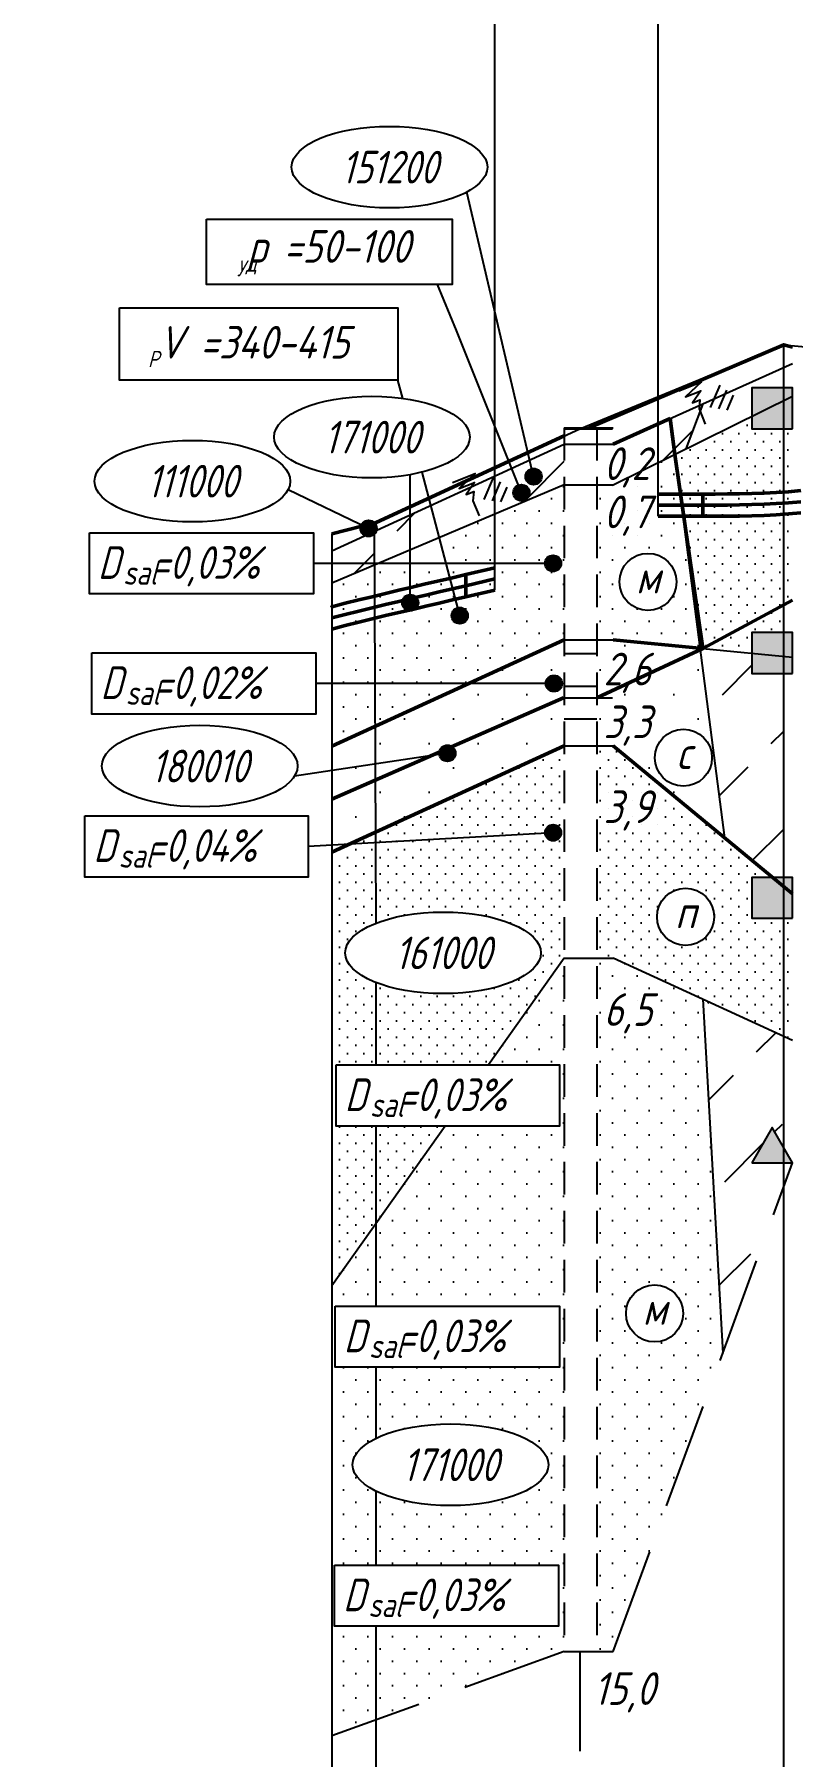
# Model space of a CAD drawing. Extents: x 0 to 1712, y -36 to 643.
# Drawn here: x 107.2 to 153.6, y 422.1 to 527.7 of the extents above; entities that cross this region are included whole.
import ezdxf
from ezdxf import colors
from ezdxf.entities.mleader import LeaderData, LeaderLine
from ezdxf.enums import TextEntityAlignment as Align
from ezdxf.math import Vec2, Vec3

# ---------------------------------------------------------------- set-up
doc = ezdxf.new("R2010")
doc.units = 0
for name, pattern in [('ACAD_ISO10W100', [18, 12, -3, 0, -3]), ('ИИ27003', [9.5, 6.5, -3]), ('ИИHidden', [3, 2, -1])]:
    doc.linetypes.add(name, pattern=pattern)
for name, color, linetype, lineweight in [('ИИ_ГЕОЛОГИЯ_025', 7, 'Continuous', 25), ('ИИ_ГЕОЛОГИЯ_050', 7, 'Continuous', 50), ('ИИ_ГЕОФИЗИКА_025', 7, 'Continuous', 25), ('ИИ_ПРОФИЛЬ_025', 7, 'Continuous', 25)]:
    doc.layers.add(name, color=color, linetype=linetype, lineweight=lineweight)
for name, color, linetype in [('Профиль', 7, 'Continuous'), ('Трубы', 7, 'Continuous'), ('ТХ-Л', 140, 'Continuous')]:
    doc.layers.add(name, color=color, linetype=linetype)
doc.styles.add('VNIPISIMPLEXCUR', font='simplex.shx', dxfattribs={"width": 0.8, "oblique": 15})
doc.linetypes.add('ИИ27001', pattern='A,2.5,[1,3dservice.shx,S=1.85,R=180.00002,X=0,Y=0],2.5,-1', length=6)
doc.linetypes.add('ИИ27002', pattern='A,2,-0.6,[1,3dservice.shx,S=0.6,R=30.000013,X=0.9,Y=0],-0.6,[1,3dservice.shx,S=0.6,R=-30.000013,X=0.3,Y=0],-0.6,[1,3dservice.shx,S=0.6,R=209.999975,X=-0.3,Y=0],-0.6,[1,3dservice.shx,S=0.6,R=150.000007,X=-0.9,Y=0],-0.6,2', length=7)
doc.linetypes.add('ИИ27005', pattern='A,2.5,[1,3dservice.shx,S=1.85,R=180.00002,X=0,Y=0],2.5,-2,[4,3dservice.shx,S=0.5,R=0,X=0,Y=0],-2', length=9)
doc.dimstyles.new('ИИ-1000-м-dm$0', dxfattribs={"dimtxt": 2.5, "dimasz": 2.5, "dimexe": 1.25, "dimexo": 0, "dimgap": 1, "dimtad": 1, "dimtoh": 1, "dimzin": 1, "dimdsep": 46, "dimtxsty": 'VNIPISIMPLEXCUR', "dimblk": 'OBLIQUE', "dimcen": 2.5, "dimaunit": 1, "dimazin": 0, "dimtfac": 1, "dimtmove": 1, "dimatfit": 2, "dimfxl": 1, "dimarcsym": 0})
pattern_1 = [(0, (0.8579, -60.2601), (0.75, 0.75), [0, -1.5])]
pattern_2 = [(0, (0.85787, -60.26013), (0.5, 0.5), [0, -1])]
pattern_3 = [(0, (0.8579, -60.2601), (1.5, 1.5), [0, -3])]
pattern_4 = [(45, (3.858, -60.26), (-3, 3), [5, -2])]

# ---------------------------------------------------------------- blocks, each defined once
blk = doc.blocks.new('ИИ25004')
at = {"linetype": 'Continuous', "lineweight": 25}
blk.add_hatch(color=0, dxfattribs=at).paths.add_polyline_path([(-2.5, 0), (0, 0), (-1.25, 2.17)])
at = {"color": 0, "linetype": 'Continuous', "lineweight": 25}
blk.add_lwpolyline([(-2.5, 0), (0, 0), (-1.25, 2.17)], close=True, dxfattribs=at)
blk = doc.blocks.new('ИИ16001')
at = {"linetype": 'Continuous', "lineweight": 25}
h = blk.add_hatch(color=0, dxfattribs=at)
edge = h.paths.add_edge_path()
edge.add_arc((0, 0), 0.5, 0, 360)
at = {"color": 0, "linetype": 'Continuous', "lineweight": 25}
blk.add_circle((0, 0), 0.5, dxfattribs=at)
blk = doc.blocks.new('ИИ25010')
at = {"color": 0, "linetype": 'Continuous', "lineweight": 25}
for points in [[(0, 0), (3, 0), (0.5, -1), (2.5, -1), (1, -2), (2, -2), (1.5, -3), (1.5, -5)], [(4.94, -1.23), (2.82, -3.35)], [(5.47, -2.12), (3.7, -3.88)], [(6, -3), (4.59, -4.41)]]:
    blk.add_lwpolyline(points, dxfattribs=at)
blk = doc.blocks.new('ИИ25005')
at = {"linetype": 'Continuous', "lineweight": 25}
blk.add_hatch(color=0, dxfattribs=at).paths.add_polyline_path([(0, 0), (0, 2.5), (-2.5, 2.5), (-2.5, 0)])
at = {"color": 0, "linetype": 'Continuous', "lineweight": 25}
blk.add_lwpolyline([(0, 0), (0, 2.5), (-2.5, 2.5), (-2.5, 0)], close=True, dxfattribs=at)
blk = doc.blocks.new('ИИ25020')
at = {"color": 0, "linetype": 'Continuous', "lineweight": 25}
blk.add_ellipse((0, 0), major_axis=(-6, 0), ratio=0.416667, dxfattribs=at)
at = {"color": 0, "linetype": 'Continuous', "style": 'VNIPISIMPLEXCUR', "oblique": 15, "width": 0.75}
blk.add_attdef('INDEX', text='', height=2, dxfattribs=at).set_placement((0, 0), align=Align.MIDDLE_CENTER)
blk = doc.blocks.new('ИИ25042')
at = {"color": 0, "linetype": 'Continuous', "lineweight": 25}
blk.add_circle((0, 0), 1.75, dxfattribs=at)
at = {"color": 0, "linetype": 'Continuous', "style": 'VNIPISIMPLEXCUR', "oblique": 15, "width": 0.8}
blk.add_attdef('CAPTION', text='', height=2, dxfattribs=at).set_placement((0, 0.3), align=Align.MIDDLE_CENTER)
blk = doc.blocks.new('72_273')
at = {"layer": 'Трубы', "lineweight": 50}
for points in [[(119.48, 480.8), (119.48, 480.8), (120.31, 481.01), (121.13, 481.21), (121.95, 481.41), (122.77, 481.61), (123.59, 481.81), (124.41, 482), (125.23, 482.19), (126.06, 482.38), (126.88, 482.57), (127.7, 482.77), (129.48, 483.18)], [(127.7, 482.77), (127.7, 481.4)], [(119.48, 479.43), (119.49, 479.43), (120.31, 479.64), (121.13, 479.85), (121.95, 480.05), (122.77, 480.25), (123.6, 480.44), (124.42, 480.63), (125.24, 480.83), (126.06, 481.02), (126.88, 481.21), (127.7, 481.4), (129.48, 481.82)]]:
    blk.add_lwpolyline(points, dxfattribs=at)
at = {"layer": 'Трубы', "linetype": 'ACAD_ISO10W100', "lineweight": 50}
blk.add_lwpolyline([(119.48, 480.12), (119.49, 480.12), (120.31, 480.33), (121.13, 480.53), (121.95, 480.73), (122.77, 480.93), (123.59, 481.12), (124.41, 481.32), (125.24, 481.51), (126.06, 481.7), (126.88, 481.89), (127.7, 482.08), (127.7, 482.08), (129.48, 482.5)], dxfattribs=at)
blk = doc.blocks.new('1-2')
at = {"layer": 'Трубы', "lineweight": 50}
for points in [[(115.32, 484.75), (118.07, 484.75), (118.82, 484.75), (119.57, 484.76), (120.32, 484.77), (121.07, 484.78), (121.82, 484.81), (122.57, 484.84), (123.32, 484.89), (124.07, 484.96)], [(115.32, 483.39), (118.07, 483.39), (118.82, 483.39), (119.57, 483.39), (120.32, 483.4), (121.07, 483.42), (121.82, 483.44), (122.57, 483.48), (123.32, 483.53), (124.07, 483.59)], [(118.07, 484.75), (118.07, 483.39)]]:
    blk.add_lwpolyline(points, dxfattribs=at)
at = {"layer": 'Трубы', "linetype": 'ACAD_ISO10W100', "lineweight": 50}
blk.add_lwpolyline([(115.32, 484.07), (118.07, 484.07), (118.82, 484.07), (119.57, 484.07), (120.32, 484.08), (121.07, 484.1), (121.82, 484.12), (122.57, 484.16), (123.32, 484.21), (124.07, 484.27)], dxfattribs=at)
blk = doc.blocks.new('_Oblique')
at = {"color": 0, "linetype": 'ByBlock', "lineweight": -2}
blk.add_line((-0.5, -0.5), (0.5, 0.5), dxfattribs=at)
blk = doc.blocks.new('*D64')
at = {"layer": 'Defpoints', "color": 0, "transparency": 16777216}
for p in [(145.4, 571.49), (145.4, 498.16), (135.4, 493.64)]:
    blk.add_point(p, dxfattribs=at)
at = {"layer": 'ТХ-Л', "color": 0, "lineweight": -2, "transparency": 16777216}
for p, q in [((140.4, 571.49), (140.65, 578.32)), ((140.65, 578.32), (210.14, 578.32)), ((135.4, 493.64), (135.4, 572.74)), ((145.4, 498.16), (145.4, 572.74)), ((135.4, 571.49), (145.4, 571.49))]:
    blk.add_line(p, q, dxfattribs=at)
at = {"layer": 'ТХ-Л', "color": 0, "lineweight": -2, "transparency": 16777216, "xscale": 2.5, "yscale": 2.5, "zscale": 2.5, "rotation": 180}
blk.add_blockref('_Oblique', (135.4, 571.49), dxfattribs=at)
at = {"layer": 'ТХ-Л', "color": 0, "lineweight": -2, "transparency": 16777216, "xscale": 2.5, "yscale": 2.5, "zscale": 2.5}
blk.add_blockref('_Oblique', (145.4, 571.49), dxfattribs=at)
at = {"layer": 'ТХ-Л', "color": 0, "transparency": 16777216, "insert": (175.39, 580.99), "char_height": 2.5, "attachment_point": 5, "style": 'VNIPISIMPLEXCUR'}
blk.add_mtext('Узел врезки трубопроводов от Кг N65,72', dxfattribs=at)

msp = doc.modelspace()

# ---------------------------------------------------------------- hatches: boundary and pattern name
at = {"layer": 'ИИ_ГЕОЛОГИЯ_025'}
h = msp.add_hatch(dxfattribs=at)
h.set_pattern_fill('ИИ_ПЕСОК_ПЫЛЕВАТЫЙ', color=256, pattern_type=2)
h.set_pattern_definition(pattern_2)
h.paths.add_polyline_path([(153.1076, 503.5274), (151.1476, 503.5274), (151.1476, 504.2897), (146.4215, 501.9498), (148.1347, 490.1597), (153.1076, 492.7465)])
h.paths.add_polyline_path([(160.8976, 505.4686), (155.6476, 505.5274), (155.6476, 493.0274), (160.8976, 493.7647), (160.8976, 496.1872), (156.4228, 496.1872), (156.4228, 499.9423), (160.8976, 499.9423)])
edge = h.paths.add_edge_path()
edge.add_ellipse((178.231, 501.5512), major_axis=(-6, 0), ratio=0.41666667, start_angle=298.160252, end_angle=421.839221, ccw=False)
edge.add_line((175.3994, 503.7553), (175.3994, 505.4523))
edge.add_line((175.3994, 505.4523), (160.8976, 505.4686))
edge.add_line((160.8976, 505.4686), (160.8976, 499.9423))
edge.add_line((160.8976, 499.9423), (171.0262, 499.9423))
edge.add_line((171.0262, 499.9423), (171.0262, 496.1872))
edge.add_line((171.0262, 496.1872), (160.8976, 496.1872))
edge.add_line((160.8976, 496.1872), (160.8976, 493.7647))
edge.add_line((160.8976, 493.7647), (175.3993, 495.8012))
edge.add_line((175.3993, 495.8012), (175.3993, 499.3471))
h.paths.add_polyline_path([(155.2363, 504.9906), (159.7791, 504.6716), (160.7361, 508.243), (156.1932, 508.562)], flags=9)
h.paths.add_polyline_path([(155.2625, 502.1014), (159.7291, 501.7825), (160.6861, 505.3539), (156.2194, 505.6729)], flags=9)
h = msp.add_hatch(dxfattribs=at)
h.set_pattern_fill('ИИ_СУПЕСЬ', color=256, pattern_type=2)
h.set_pattern_definition(pattern_4)
h.paths.add_polyline_path([(131.0872, 498.6743), (131.5836, 497.152), (132.3714, 497.152), (137.2039, 499.1403, -0.5313299), (136.5171, 499.6041, -0.30674268), (136.8315, 500.0684), (136.4165, 501.1067)])
h.paths.add_polyline_path([(146.1351, 504.1496), (142.6522, 502.5836), (141.6522, 502.5836), (141.6522, 500.0836), (142.6522, 500.0836), (146.4215, 501.9498)])
h.paths.add_polyline_path([(147.979, 504.6036), (147.9247, 504.7387), (147.9431, 504.9625), (146.1351, 504.1496), (146.4215, 501.9498), (147.1031, 502.2872)])
h.paths.add_polyline_path([(141.2024, 499.5689), (145.7452, 499.2499), (146.7022, 502.8213), (142.1593, 503.1403)], flags=9)
h = msp.add_hatch(dxfattribs=at)
h.set_pattern_fill('ИИ_ПЕСОК_ПЫЛЕВАТЫЙ', color=256, pattern_type=2)
h.set_pattern_definition(pattern_2)
h.paths.add_polyline_path([(153.6476, 503.5274), (153.1076, 503.5274), (153.1076, 492.7465), (153.6476, 493.0274)])
h = msp.add_hatch(dxfattribs=at)
h.set_pattern_fill('ИИ_СУПЕСЬ', color=256, pattern_type=2)
h.set_pattern_definition(pattern_4)
h.paths.add_polyline_path([(128.0184, 497.0744, -0.34484383), (127.4103, 496.9741), (125.3976, 496.0518), (125.3976, 495.2745), (128.0252, 495.2745)])
h.paths.add_polyline_path([(128.0256, 495.1688), (128.0252, 495.2745), (125.3976, 495.2745), (125.3976, 494.058)])
h.paths.add_polyline_path([(130.2032, 498.2538), (128.1392, 497.3081, -0.13384666), (128.0184, 497.0744), (128.0252, 495.2745), (128.2754, 495.2745), (130.2032, 496.0894)])
h.paths.add_polyline_path([(131.4657, 498.8324), (130.2032, 498.2538), (130.2032, 496.0894), (131.9877, 496.8437)])
h.paths.add_polyline_path([(139.6522, 500.0836), (139.6522, 502.5836), (137.7681, 501.7203), (137.7681, 501.0953, -0.41421356), (138.2681, 500.5953, -1), (137.2681, 500.5953, -0.41421356), (137.7681, 501.0953), (137.7681, 501.7203), (136.4184, 501.1018), (136.8315, 500.0684, -0.5305232), (137.5171, 499.6041, -1), (136.5171, 499.6041, -0.30674268), (136.8315, 500.0684), (136.4184, 501.1018), (131.4657, 498.8324), (131.9877, 496.8437)])
h = msp.add_hatch(dxfattribs=at)
h.set_pattern_fill('ИИ_ПЕСОК_МЕЛКИЙ', color=256, pattern_type=2)
h.set_pattern_definition(pattern_1)
h.paths.add_polyline_path([(146.4215, 501.9498), (142.6522, 500.0836), (141.6522, 500.0836), (141.6522, 490.5836), (142.6522, 490.5836), (147.9681, 490.073)])
h.paths.add_polyline_path([(146.5326, 494.1374, -1), (143.0326, 494.1374, -1)], flags=16)
h.paths.add_polyline_path([(143.6742, 493.1934), (145.7123, 493.0148), (146.2482, 495.0148), (144.2101, 495.1934)], flags=8)
h.paths.add_polyline_path([(141.2024, 496.6129), (145.7452, 496.2939), (146.7022, 499.8653), (142.1593, 500.1843)], flags=9)
h.paths.add_polyline_path([(141.2024, 499.5689), (145.7452, 499.2499), (146.7022, 502.8213), (142.1593, 503.1403)], flags=9)
h = msp.add_hatch(dxfattribs=at)
h.set_pattern_fill('ИИ_ПЕСОК_МЕЛКИЙ', color=256, pattern_type=2)
h.set_pattern_definition(pattern_1)
h.paths.add_polyline_path([(128.0256, 495.1688), (125.3976, 494.058), (125.3976, 487.9104), (128.0527, 487.9104)])
h.paths.add_polyline_path([(128.0527, 487.9104), (125.3976, 487.9104), (125.3976, 484.0774), (128.0625, 485.2937)])
h.paths.add_polyline_path([(133.7953, 487.9104), (128.0527, 487.9104), (128.0625, 485.2937)])
h.paths.add_polyline_path([(139.6522, 490.5836), (139.6522, 500.0836), (131.9877, 496.8437), (132.3997, 495.2745), (138.4587, 495.2745, -1), (139.4587, 495.2745, -1), (138.4587, 495.2745), (132.3997, 495.2745), (133.1134, 492.5558, -0.49156603), (133.7403, 492.0721, -1), (132.7403, 492.0721, -0.34087258), (133.1134, 492.5558), (132.3997, 495.2745), (130.2032, 495.2745), (130.2032, 493.3594, -0.41421356), (130.7032, 492.8594, -1), (129.7032, 492.8594, -0.41421356), (130.2032, 493.3594), (130.2032, 495.2745), (128.2754, 495.2745), (128.0256, 495.1688), (128.0527, 487.9104), (133.7953, 487.9104)])
h = msp.add_hatch(dxfattribs=at)
h.set_pattern_fill('ИИ_ПЕСОК_ПЫЛЕВАТЫЙ', color=256, pattern_type=2)
h.set_pattern_definition(pattern_2)
h.paths.add_polyline_path([(153.1076, 492.7465), (148.1347, 490.1597), (148.1499, 490.0555), (151.1476, 489.7676), (151.1476, 491.0274), (153.1076, 491.0274)])
h.paths.add_polyline_path([(160.8976, 493.7647), (155.6476, 493.0274), (155.6476, 489.5274), (156.6476, 489.5274), (160.8976, 489.4789)])
h.paths.add_polyline_path([(175.3993, 495.8012), (160.8976, 493.7647), (160.8976, 489.4789), (175.3992, 489.3135)])
h.paths.add_polyline_path([(170.3141, 492.5363, -1), (173.8141, 492.5363, -1)], flags=16)
h.paths.add_polyline_path([(155.0184, 489.4189), (158.8756, 489.0999), (159.8325, 492.6713), (155.9754, 492.9903)], flags=9)
h.paths.add_polyline_path([(171.0701, 491.5923), (172.8796, 491.4136), (173.4155, 493.4136), (171.606, 493.5923)], flags=8)
h = msp.add_hatch(dxfattribs=at)
h.set_pattern_fill('ИИ_ПЕСОК_СРЕДНИЙ', color=256, pattern_type=2)
h.set_pattern_definition(pattern_3)
h.paths.add_polyline_path([(128.0625, 485.2937), (125.3976, 484.0774), (125.3976, 482.5764), (128.0711, 482.9762)])
h.paths.add_polyline_path([(139.6026, 487.0274), (139.6522, 487.0274), (139.6522, 490.5836), (133.7953, 487.9104), (138.5135, 487.9104, -1), (139.5135, 487.9104, -1), (138.5135, 487.9104), (133.7953, 487.9104), (128.0625, 485.2937), (128.0711, 482.9762), (131.4918, 483.4876), (131.9854, 483.703, -0.56186998), (132.7682, 484.0447)])
h = msp.add_hatch(dxfattribs=at)
h.set_pattern_fill('ИИ_КОНСИСТЕНЦИЯ_01', color=256, pattern_type=2)
h.set_pattern_definition([(0, (0.8579, -60.2601), (0, 2), [])])
h.paths.add_polyline_path([(141.6522, 490.5836), (139.6522, 490.5836), (139.6522, 484.0836), (141.6522, 484.0836)])
h = msp.add_hatch(dxfattribs=at)
h.set_pattern_fill('ИИ_ПЕСОК_СРЕДНИЙ', color=256, pattern_type=2)
h.set_pattern_definition(pattern_3)
h.paths.add_polyline_path([(147.9806, 489.9766), (147.9681, 490.073), (142.6522, 490.5836), (141.6522, 490.5836), (141.6522, 487.0274)])
h.paths.add_polyline_path([(141.2024, 486.9803), (145.669, 486.6613), (146.626, 490.2327), (142.1593, 490.5517)], flags=9)
h = msp.add_hatch(dxfattribs=at)
h.set_pattern_fill('ИИ_ПЕСОК_СРЕДНИЙ', color=256, pattern_type=2)
h.set_pattern_definition(pattern_3)
h.paths.add_polyline_path([(147.9806, 489.9766), (141.6522, 487.0274), (141.6522, 484.0836), (142.6522, 484.0836), (149.4803, 478.4597)])
h.paths.add_polyline_path([(148.7032, 483.3642, -1), (145.2032, 483.3642, -1)], flags=16)
h.paths.add_polyline_path([(145.9972, 482.4202), (147.7306, 482.2416), (148.2664, 484.2416), (146.5331, 484.4202)], flags=8)
h.paths.add_polyline_path([(141.2024, 483.7455), (145.7452, 483.4265), (146.7022, 486.998), (142.1593, 487.317)], flags=9)
h.paths.add_polyline_path([(141.2024, 486.9803), (145.669, 486.6613), (146.626, 490.2327), (142.1593, 490.5517)], flags=9)
h = msp.add_hatch(dxfattribs=at)
h.set_pattern_fill('ИИ_СУПЕСЬ', color=256, pattern_type=2)
h.set_pattern_definition(pattern_4)
h.paths.add_polyline_path([(153.1076, 488.5274), (151.1476, 488.5274), (151.1476, 489.7676), (147.9681, 490.073), (149.4803, 478.4597), (152.4335, 476.0274), (153.1076, 476.0274)])
h.paths.add_polyline_path([(160.8976, 489.4789), (156.6476, 489.5274), (155.6476, 489.5274), (155.6476, 476.1787), (160.8976, 477.0528), (160.8976, 481.9699), (156.4228, 481.9699), (156.4228, 485.725), (160.8976, 485.725)])
h.paths.add_polyline_path([(175.3992, 489.3135), (160.8976, 489.4789), (160.8976, 485.725), (171.0262, 485.725), (171.0262, 481.9699), (160.8976, 481.9699), (160.8976, 477.0528), (161.835, 477.2088), (175.3991, 483.3872)])
h.paths.add_polyline_path([(180.6575, 489.2535), (175.3992, 489.3135), (175.3991, 483.3872), (176.3304, 483.8113), (184.8976, 486.8764), (184.8976, 489.2051), (180.6575, 489.2535), (178.3565, 486.8294, -0.20569268), (178.5123, 486.4667, -1), (177.5123, 486.4667, -0.6587975), (178.3565, 486.8294)])
h.paths.add_polyline_path([(192.2763, 489.121), (184.8976, 489.2051), (184.8976, 486.8764), (186.2717, 487.368)])
h.paths.add_polyline_path([(155.1522, 486.2089), (159.6951, 485.8899), (160.652, 489.4614), (156.1092, 489.7803)], flags=9)
h = msp.add_hatch(dxfattribs=at)
h.set_pattern_fill('ИИ_ПЕСОК_СРЕДНИЙ', color=256, pattern_type=2)
h.set_pattern_definition(pattern_3)
h.paths.add_polyline_path([(129.3359, 482.5467), (128.072, 482.7534), (128.0748, 481.9963)])
h.paths.add_polyline_path([(139.6522, 484.0836), (139.6522, 487.0274), (139.6026, 487.0274), (132.7682, 484.0447, -0.24431582), (132.9808, 483.6355, -0.92841319), (131.9863, 483.5616), (131.4918, 483.4876), (129.3359, 482.5467), (130.9784, 482.2783), (134.5945, 481.792), (134.6182, 481.7859)])
h.paths.add_polyline_path([(134.6182, 481.7859), (134.5945, 481.792), (130.9784, 482.2783), (129.3359, 482.5467), (128.0748, 481.9963), (128.0763, 481.5973), (130.5562, 481.4331), (132.5572, 480.8452)])
h.paths.add_polyline_path([(132.5572, 480.8452), (130.5562, 481.4331), (128.0763, 481.5973), (128.0867, 478.8048)])
h = msp.add_hatch(dxfattribs=at)
h.set_pattern_fill('ИИ_ПЕСОК_ПЫЛЕВАТЫЙ', color=256, pattern_type=2)
h.set_pattern_definition(pattern_2)
h.paths.add_polyline_path([(134.9499, 480.1423), (132.5572, 480.8452), (128.0867, 478.8048), (128.0891, 478.1576), (138.466, 478.7355, -0.09690717), (138.4924, 478.9257)])
h.paths.add_polyline_path([(139.6522, 480.3825), (137.5847, 481.0279), (134.6182, 481.7859), (132.5572, 480.8452), (134.9499, 480.1423), (138.4924, 478.9257, -0.84691602), (139.4653, 478.7633, -0.08288627), (139.4382, 478.6009), (139.6522, 478.5274)])
h.paths.add_polyline_path([(139.6522, 484.0836), (134.6182, 481.7859), (137.5847, 481.0279), (139.6522, 480.3825)])
h = msp.add_hatch(dxfattribs=at)
h.set_pattern_fill('ИИ_ПЕСОК_ПЫЛЕВАТЫЙ', color=256, pattern_type=2)
h.set_pattern_definition(pattern_2)
h.paths.add_polyline_path([(142.6522, 484.0836), (141.6522, 484.0836), (141.6522, 479.5358), (141.8962, 479.4302), (145.7209, 477.763), (150.8322, 476.0312), (151.1476, 476.0244), (151.1476, 476.0274), (152.4335, 476.0274)])
h.paths.add_polyline_path([(141.8962, 479.4302), (141.6522, 479.5358), (141.6522, 477.8406), (145.7339, 476.4389), (151.1476, 475.7415), (151.1476, 476.0244), (150.8322, 476.0312), (145.7209, 477.763)])
h.paths.add_polyline_path([(141.2024, 478.5425), (145.669, 478.2235), (146.626, 481.7949), (142.1593, 482.1139)], flags=9)
h = msp.add_hatch(dxfattribs=at)
h.set_pattern_fill('ИИ_ПЕСОК_СРЕДНИЙ', color=256, pattern_type=2)
h.set_pattern_definition(pattern_3)
h.paths.add_polyline_path([(128.072, 482.7534), (127.3597, 482.8698), (125.3976, 482.5764), (125.3976, 481.7747), (127.2812, 481.65), (128.0748, 481.9963)])
h.paths.add_polyline_path([(127.2812, 481.65), (125.3976, 481.7747), (125.3976, 480.8279)])
h.paths.add_polyline_path([(128.0763, 481.5973), (127.2812, 481.65), (125.3976, 480.8279), (125.3976, 478.0077), (126.4714, 478.0676), (128.0867, 478.8048)])
h = msp.add_hatch(dxfattribs=at)
h.set_pattern_fill('ИИ_ПЕСОК_СРЕДНИЙ', color=256, pattern_type=2)
h.set_pattern_definition(pattern_3)
h.paths.add_polyline_path([(134.6182, 481.7859), (134.5945, 481.792), (130.9784, 482.2783), (129.3359, 482.5467), (128.0748, 481.9963), (128.0763, 481.5973), (130.5562, 481.4331), (132.5572, 480.8452)])
h = msp.add_hatch(dxfattribs=at)
h.set_pattern_fill('ИИ_ПЕСОК_ПЫЛЕВАТЫЙ', color=256, pattern_type=2)
h.set_pattern_definition(pattern_2)
h.paths.add_polyline_path([(126.4714, 478.0676), (125.3976, 477.5774), (125.3976, 450.9979), (128.1076, 454.8165), (128.1076, 460.7762), (125.6632, 460.7762), (125.6632, 464.5312), (135.002, 464.5312), (139.6522, 471.0836), (139.6522, 478.5274), (138.9653, 478.7633)])
edge = h.paths.add_edge_path(flags=16)
edge.add_ellipse((132.2188, 471.4017), major_axis=(-6, 0), ratio=0.41666667, start_angle=0, end_angle=360)
h.paths.add_polyline_path([(127.7991, 470.0356), (136.3705, 469.7677), (137.1744, 472.7677), (128.6029, 473.0356)], flags=8)
h = msp.add_hatch(dxfattribs=at)
h.set_pattern_fill('ИИ_ПЕСОК_ПЫЛЕВАТЫЙ', color=256, pattern_type=2)
h.set_pattern_definition(pattern_2)
h.paths.add_polyline_path([(128.0867, 478.8048), (126.4714, 478.0676), (128.0891, 478.1576)])
h = msp.add_hatch(dxfattribs=at)
h.set_pattern_fill('ИИ_ПЕСОК_ПЫЛЕВАТЫЙ', color=256, pattern_type=2)
h.set_pattern_definition(pattern_2)
h.paths.add_polyline_path([(151.1476, 475.7415), (145.7339, 476.4389), (141.6522, 477.8406), (141.6522, 471.0836), (142.6522, 471.0836), (153.1076, 466.2757), (153.1076, 473.5274), (151.1476, 473.5274)])
h.paths.add_polyline_path([(148.8368, 473.6105, -1), (145.3368, 473.6105, -1)], flags=16)
h.paths.add_polyline_path([(146.0927, 472.6665), (147.9022, 472.4878), (148.4381, 474.4878), (146.6286, 474.6665)], flags=8)
h = msp.add_hatch(dxfattribs=at)
h.set_pattern_fill('ИИ_ПЕСОК_ПЫЛЕВАТЫЙ', color=256, pattern_type=2)
h.set_pattern_definition(pattern_2)
h.paths.add_polyline_path([(153.6476, 473.5274), (153.1076, 473.5274), (153.1076, 466.2757), (153.6476, 466.0274)])
h = msp.add_hatch(dxfattribs=at)
h.set_pattern_fill('ИИ_ПЕСОК_МЕЛКИЙ', color=256, pattern_type=2)
h.set_pattern_definition(pattern_1)
h.paths.add_polyline_path([(139.6522, 471.0836), (135.002, 464.5312), (139.3662, 464.5312), (139.3662, 460.7762), (132.3371, 460.7762), (128.1076, 454.8165), (128.1076, 449.7527), (139.351, 449.7527), (139.351, 445.9976), (125.609, 445.9976), (125.609, 449.7527), (128.1076, 449.7527), (128.1076, 454.8165), (125.3976, 450.9979), (125.3976, 423.4051), (128.1076, 424.3896), (128.1076, 430.1246), (125.5618, 430.1246), (125.5618, 433.8796), (139.2957, 433.8796), (139.2957, 430.1246), (128.1076, 430.1246), (128.1076, 424.3896), (139.6522, 428.5836)])
edge = h.paths.add_edge_path(flags=16)
edge.add_ellipse((132.673, 440.0241), major_axis=(-6, 0), ratio=0.41666667, start_angle=0, end_angle=360)
h.paths.add_polyline_path([(128.2534, 438.6581), (136.8248, 438.3901), (137.6286, 441.3901), (129.0572, 441.6581)], flags=8)
h = msp.add_hatch(dxfattribs=at)
h.set_pattern_fill('ИИ_ПЕСОК_МЕЛКИЙ', color=256, pattern_type=2)
h.set_pattern_definition(pattern_1)
h.paths.add_polyline_path([(141.6522, 428.5836), (142.6522, 428.5836), (149.365, 446.8645), (148.1499, 468.5555), (142.6522, 471.0836), (141.6522, 471.0836)])
h.paths.add_polyline_path([(146.9374, 449.305, -1), (143.4374, 449.305, -1)], flags=16)
h.paths.add_polyline_path([(144.0791, 448.361), (146.1172, 448.1824), (146.653, 450.1824), (144.615, 450.361)], flags=8)
h.paths.add_polyline_path([(141.2024, 466.1111), (145.7452, 465.7921), (146.7022, 469.3635), (142.1593, 469.6825)], flags=9)
h = msp.add_hatch(dxfattribs=at)
h.set_pattern_fill('ИИ_СУПЕСЬ', color=256, pattern_type=2)
h.set_pattern_definition(pattern_4)
h.paths.add_polyline_path([(149.365, 446.8645), (153.1076, 457.0568), (153.1076, 458.5274), (151.1476, 458.5274), (152.3976, 460.6925), (153.1076, 459.4627), (153.1076, 466.2757), (148.1499, 468.5555)])
h = msp.add_hatch(dxfattribs=at)
h.set_pattern_fill('ИИ_ПЕСОК_ПЫЛЕВАТЫЙ', color=256, pattern_type=2)
h.set_pattern_definition(pattern_2)
h.paths.add_polyline_path([(132.3371, 460.7762), (128.1076, 460.7762), (128.1076, 454.8165)])

# ---------------------------------------------------------------- linework, layer by layer
at = {"layer": 'ИИ_ГЕОЛОГИЯ_025', "flags": 128}
for points in [[(137.7681, 500.5953), (133.6671, 518.0245)], [(142.6522, 502.5836), (153.6476, 507.5274)], [(142.6522, 500.0836), (153.6476, 505.5274)], [(148.1499, 505.0555), (147.1031, 502.2872)], [(139.6026, 503.5274), (142.6026, 503.5274)], [(139.6522, 503.5836), (142.6522, 503.5836)], [(146.1351, 504.1496), (149.4803, 478.4597)], [(125.3976, 496.0518), (139.6522, 502.5836)], [(139.6522, 502.5836), (142.6522, 502.5836)], [(130.2032, 492.8594), (130.2032, 500.7114)], [(127.6502, 497.4127), (122.7111, 499.7902)], [(139.6522, 500.0836), (125.3976, 494.058)], [(139.6522, 500.0836), (142.6522, 500.0836)], [(138.9587, 495.2745), (124.2635, 495.2745)], [(139.6522, 490.5836), (142.6522, 490.5836)], [(148.1499, 490.0555), (153.6476, 489.5274)], [(139.0135, 487.9104), (124.4237, 487.9104)], [(139.6026, 487.0274), (142.6026, 487.0274)], [(132.4808, 483.6355), (123.1126, 482.2348)], [(139.6522, 484.0836), (142.6522, 484.0836)], [(138.9653, 478.7633), (123.9526, 477.9273)], [(149.4803, 478.4597), (153.6476, 475.0274)], [(139.6522, 471.0836), (135.002, 464.5312)], [(139.6522, 471.0836), (142.6522, 471.0836)], [(153.6476, 466.0274), (142.6522, 471.0836)], [(148.1499, 468.5555), (149.365, 446.8645)], [(132.3371, 460.7762), (125.3976, 450.9979)], [(139.6522, 428.5836), (142.6522, 428.5836)]]:
    msp.add_lwpolyline(points, dxfattribs=at)
at = {"layer": 'ИИ_ГЕОЛОГИЯ_025', "linetype": 'ИИHidden', "flags": 128}
for points in [[(139.6522, 503.5836), (139.6522, 428.5836)], [(141.6522, 503.5836), (141.6522, 428.5836)]]:
    msp.add_lwpolyline(points, dxfattribs=at)
at = {"layer": 'ИИ_ГЕОЛОГИЯ_025', "flags": 128}
for points in [[(110.5292, 497.152), (124.2635, 497.152), (124.2635, 493.3969), (110.5292, 493.3969)], [(110.6898, 489.7879), (124.4237, 489.7879), (124.4237, 486.0328), (110.6898, 486.0328)], [(110.2548, 479.8048), (123.9526, 479.8048), (123.9526, 476.0497), (110.2548, 476.0497)], [(125.6632, 464.5312), (139.3662, 464.5312), (139.3662, 460.7762), (125.6632, 460.7762)], [(125.609, 449.7527), (139.351, 449.7527), (139.351, 445.9976), (125.609, 445.9976)], [(125.5618, 433.8796), (139.2957, 433.8796), (139.2957, 430.1246), (125.5618, 430.1246)]]:
    msp.add_lwpolyline(points, close=True, dxfattribs=at)
at = {"layer": 'ИИ_ГЕОЛОГИЯ_025', "linetype": 'ИИ27002', "flags": 128}
for points in [[(139.6522, 490.5836), (125.3976, 484.0774)], [(148.1499, 490.0555), (142.6522, 490.5836)], [(139.6522, 484.0836), (125.3976, 477.5774)], [(149.4803, 478.4597), (142.6522, 484.0836)]]:
    msp.add_lwpolyline(points, dxfattribs=at)
at = {"layer": 'ИИ_ГЕОЛОГИЯ_025', "linetype": 'ИИ27003', "flags": 128}
for points in [[(142.6522, 428.5836), (153.6476, 458.5274)], [(139.6522, 428.5836), (125.3976, 423.4051)]]:
    msp.add_lwpolyline(points, dxfattribs=at)
at = {"layer": 'ИИ_ГЕОЛОГИЯ_050', "linetype": 'ИИ27001', "flags": 128}
for points in [[(141.1522, 503.5836), (153.1076, 508.6774), (153.6476, 508.5274)], [(146.1351, 504.1496), (146.4215, 501.9498), (148.1499, 490.0555), (142.6522, 490.5836)], [(142.6522, 502.5836), (146.1351, 504.1496)], [(125.3976, 497.0774), (128.1076, 497.7774), (139.6522, 503.0901)], [(139.6522, 490.5836), (125.3976, 484.0774)], [(125.3976, 477.5774), (139.6522, 484.0836)], [(142.6522, 484.0836), (153.6476, 475.0274)]]:
    msp.add_lwpolyline(points, dxfattribs=at)
at = {"layer": 'ИИ_ГЕОЛОГИЯ_050', "linetype": 'ИИ27005', "flags": 128}
for points in [[(153.6476, 493.0274), (148.1499, 490.0555), (141.6522, 487.0274)], [(139.6026, 487.0274), (125.3976, 480.8279)]]:
    msp.add_lwpolyline(points, dxfattribs=at)
at = {"layer": 'ИИ_ГЕОФИЗИКА_025', "flags": 128}
for points in [[(117.7073, 516.3621), (132.7768, 516.3621), (132.7768, 512.3594), (117.7073, 512.3594)], [(112.3772, 510.9431), (129.4506, 510.9431), (129.4506, 506.5088), (112.3772, 506.5088)]]:
    msp.add_lwpolyline(points, close=True, dxfattribs=at)
for points in [[(133.0386, 509.5393), (131.8732, 512.3594)], [(137.0171, 499.6041), (133.0386, 509.5393)], [(129.7455, 505.3852), (129.4506, 506.5088)], [(133.2403, 492.0721), (130.932, 500.8656)]]:
    msp.add_lwpolyline(points, dxfattribs=at)
at = {"layer": 'ИИ_ПРОФИЛЬ_025', "flags": 128}
for points in [[(140.6026, 503.5274), (153.1076, 508.6774), (154.6476, 508.5274), (160.8976, 507.9774), (175.3976, 509.4274), (184.8976, 512.6774), (196.8976, 511.3774), (204.3976, 512.3274), (210.4876, 511.3274), (220.8976, 511.5274), (225.3976, 512.2774), (237.6476, 514.3274), (245.1476, 515.5274), (246.8976, 515.0274), (255.8976, 515.9774), (275.3976, 517.6774), (284.6476, 519.0774), (297.8976, 521.5274), (301.5326, 520.6774), (310.0126, 519.4774)], [(153.1076, 343.2274), (153.1076, 508.6774)], [(125.3976, 497.0774), (128.1076, 497.7774), (140.6026, 503.5274)], [(128.1076, 473.2226), (128.0159, 497.7537)], [(125.3976, 497.0774), (125.3976, 343.2274)], [(128.1076, 464.5312), (128.1076, 469.5808)], [(128.1076, 449.7527), (128.1076, 460.7762)], [(128.1076, 441.6463), (128.1076, 445.9976)], [(128.1076, 433.8796), (128.1076, 438.402)], [(128.1076, 343.2274), (128.1076, 430.1246)], [(140.6026, 428.5836), (140.6026, 422.4708)]]:
    msp.add_lwpolyline(points, dxfattribs=at)
at = {"layer": 'ИИ_ПРОФИЛЬ_025', "color": 1}
msp.add_lwpolyline([(128.1076, 497.152), (128.1076, 497.7774)], dxfattribs=at)
at = {"layer": 'Профиль'}
msp.add_lwpolyline([(140.6026, 503.5274), (153.1076, 508.6774), (154.6476, 508.5274), (160.8976, 507.9774), (175.3976, 509.4274), (184.8976, 512.6774), (196.8976, 511.3774), (204.3976, 512.3274), (210.4876, 511.3274), (220.8976, 511.5274), (225.3976, 512.2774), (237.6476, 514.3274), (245.1476, 515.5274), (246.8976, 515.0274), (255.8976, 515.9774), (275.3976, 517.6774), (284.6476, 519.0774), (297.8976, 521.5274), (301.5326, 520.6774), (310.0126, 519.4774)], dxfattribs=at)

# ---------------------------------------------------------------- block references
at = {"layer": 'ИИ_ГЕОЛОГИЯ_025'}
for name, p in [('1-2', (30.0788, 14.7747)), ('ИИ25005', (153.6476, 503.5274)), ('ИИ16001', (137.7681, 500.5953)), ('ИИ16001', (127.6502, 497.4127)), ('ИИ16001', (138.9587, 495.2745)), ('72_273', (5.9128, 11.8197)), ('ИИ16001', (130.2032, 492.8594)), ('ИИ25005', (153.6476, 488.5274)), ('ИИ16001', (139.0135, 487.9104)), ('ИИ16001', (132.4808, 483.6355)), ('ИИ16001', (138.9653, 478.7633)), ('ИИ25005', (153.6476, 473.5274)), ('ИИ25004', (153.6476, 458.5274))]:
    msp.add_blockref(name, p, dxfattribs=at)
for name, p, values in [('ИИ25020', (128.9325, 519.5601), {'INDEX': '151200'}), ('ИИ25020', (127.8569, 503.0123), {'INDEX': '171000'}), ('ИИ25020', (116.8433, 500.312), {'INDEX': '111000'}), ('ИИ25042', (144.7826, 494.1374), {'CAPTION': 'м'}), ('ИИ25020', (117.2974, 482.8503), {'INDEX': '180010'}), ('ИИ25042', (146.9532, 483.3642), {'CAPTION': 'с'}), ('ИИ25042', (147.0868, 473.6105), {'CAPTION': 'п'}), ('ИИ25020', (132.2188, 471.4017), {'INDEX': '161000'}), ('ИИ25042', (145.1874, 449.305), {'CAPTION': 'м'}), ('ИИ25020', (132.673, 440.0241), {'INDEX': '171000'})]:
    msp.add_blockref(name, p, dxfattribs=at).add_auto_attribs(values)
at = {"layer": 'ИИ_ГЕОЛОГИЯ_025', "xscale": 0.4999999999999999, "yscale": 0.4999999999999999, "zscale": 0.4999999999999999, "rotation": 21.87225387}
for p in [(146.6699, 505.8513), (132.7933, 500.2273)]:
    msp.add_blockref('ИИ25010', p, dxfattribs=at)
at = {"layer": 'ИИ_ГЕОФИЗИКА_025'}
for p in [(137.0171, 499.6041), (133.2403, 492.0721)]:
    msp.add_blockref('ИИ16001', p, dxfattribs=at)

# ---------------------------------------------------------------- texts
at = {"layer": 'ИИ_ГЕОЛОГИЯ_025', "style": 'VNIPISIMPLEXCUR', "oblique": 15, "width": 0.8}
for s, p in [('0,2', (142.0592, 501.3856)), ('0,7', (142.0592, 498.4296)), ('2,6', (142.0592, 488.797)), ('3,3', (142.0592, 485.5622)), ('3,9', (142.0592, 480.3592)), ('6,5', (142.0592, 467.9278)), ('15,0', (141.4458, 426.3077))]:
    msp.add_text(s, height=2, dxfattribs=at).set_placement(p, align=Align.MIDDLE_LEFT)
at = {"layer": 'ИИ_ГЕОЛОГИЯ_025', "style": 'VNIPISIMPLEXCUR', "oblique": 15, "width": 0.75}
for s, height, p in [('D  =0,03%%%', 2, (111.0474, 494.3242)), ('sal', 1.5, (112.5962, 493.964)), ('D  =0,02%%%', 2, (111.2079, 486.9601)), ('sal', 1.5, (112.7568, 486.5999)), ('D  =0,04%%%', 2, (110.773, 476.977)), ('sal', 1.5, (112.3219, 476.6168)), ('D  =0,03%%%', 2, (126.1813, 461.7035)), ('sal', 1.5, (127.7302, 461.3433)), ('D  =0,03%%%', 2, (126.1272, 446.9249)), ('sal', 1.5, (127.676, 446.5647)), ('D  =0,03%%%', 2, (126.0799, 431.0519)), ('sal', 1.5, (127.6288, 430.6917))]:
    msp.add_text(s, height=height, dxfattribs=at).set_placement(p)
at = {"layer": 'ИИ_ГЕОФИЗИКА_025', "style": 'VNIPISIMPLEXCUR', "oblique": 15, "width": 0.8}
for s, height, p in [('р =50-100', 2, (125.2118, 514.7026)), ('уд', 1, (120.2159, 513.6442)), ('V =340-415', 2, (120.6171, 508.825)), ('P', 1, (114.4686, 507.7986))]:
    msp.add_text(s, height=height, dxfattribs=at).set_placement(p, align=Align.MIDDLE_CENTER)

# ---------------------------------------------------------------- dimensions: what is measured, and where the dimension line sits
at = {"layer": 'ТХ-Л'}
dim = msp.add_linear_dim(base=(145.3973, 571.4858), p1=(135.3976, 493.6352), p2=(145.3973, 498.1623), text='Узел врезки трубопроводов от Кг N65,72', dimstyle='ИИ-1000-м-dm$0', override={"dimlfac": 1, "dimtxsty": 'VNIPISIMPLEXCUR', "dimtolj": 0}, dxfattribs=at)
dim.commit()
dim.dimension.update_dxf_attribs({"geometry": '*D64', "text_midpoint": (141.6462, 578.3206), "dimtype": 160})

# ---------------------------------------------------------------- leaders
at = {"layer": 'ТХ-Л', "linetype": 'Continuous', "ltscale": 100}
ml = msp.add_multileader_mtext('Standard', dxfattribs=at)
ml.set_content('1\\P', color=256, style='VNIPISIMPLEXCUR')
ml.set_leader_properties()
ml.build(insert=Vec2(0, 0))
ml.multileader.update_dxf_attribs({"leader_type": 0, "has_dogleg": 0, "text_left_attachment_type": 0, "text_right_attachment_type": 0, "dogleg_length": 0.36})
ctx = ml.context
ctx.base_point, ctx.char_height = Vec3(1488.3937, 608.9497), 3.5
ctx.left_attachment, ctx.right_attachment = 0, 0
notes = []
notes.append((ctx, [(0, (0, 0, 0), (0, 0), (1, 0), 1, [])]))
ctx.mtext.insert, ctx.mtext.flow_direction = Vec3(1490.3937, 608.9497), 5
for ctx, leaders in notes:
    for number, flags, end, landing, length, lines in leaders:
        leader = LeaderData()
        leader.index, (leader.has_last_leader_line, leader.has_dogleg_vector, leader.attachment_direction) = number, flags
        leader.last_leader_point, leader.dogleg_vector, leader.dogleg_length = Vec3(end), Vec3(landing), length
        for number, points, colour, breaks in lines:
            line = LeaderLine()
            line.index, line.vertices, line.color, line.breaks = number, Vec3.list(points), colors.encode_raw_color(colour), breaks
            leader.lines.append(line)
        ctx.leaders.append(leader)

doc.saveas('drawing.dxf')
